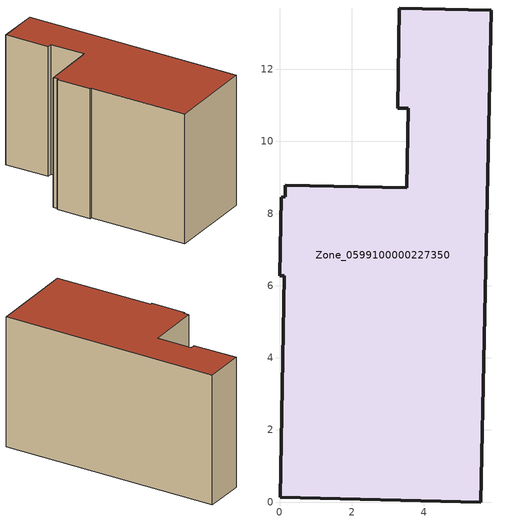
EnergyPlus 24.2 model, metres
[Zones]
Zone_0599100000227350
 floor ground (C_G): 3.56,10.92 3.27,10.92 3.32,13.7 5.87,13.64 5.57,0 0.01,0.13 0.13,6.28 0,6.28 0.04,8.46 0.16,8.46 0.16,8.78 3.52,8.71 z0
 wall outside (C_F): 0.13,6.28 0.01,0.13 5.57,0 5.87,13.64 3.32,13.7 3.27,10.92 3.56,10.92 3.52,8.71 0.16,8.78 0.16,8.46 0.04,8.46 0,6.28 0.13,6.28 z0:8.26
 roof outside (C_R): 3.56,10.92 3.52,8.71 0.16,8.78 0.16,8.46 0.04,8.46 0,6.28 0.13,6.28 0.01,0.13 5.57,0 5.87,13.64 3.32,13.7 3.27,10.92 z8.26
[BUILDING]
Pand.0599100000227350: North Axis=0; Terrain=City; Loads Convergence Tolerance Value=0.04; Temperature Convergence Tolerance Value=0.4; Solar Distribution=FullExterior; Maximum Number of Warmup Days=25; Minimum Number of Warmup Days=1
[Site:Location]
Rotterdam.The.Hague.AP_ZH_NLD Design_Conditions: Latitude=51.96; Longitude=4.45; Time Zone=1; Elevation=-4.5
[SITE:GROUNDTEMPERATURE:BUILDINGSURFACE]
18, 18, 18, 18, 18, 18, 18, 18, 18, 18, 18, 18
[MATERIAL] Thermal Absorptance=0.9; Solar Absorptance=0.7; Visible Absorptance=0.7
Name | Roughness | Thickness | Conductivity | Density | Specific Heat
G.TI.1975-1991 | MediumSmooth | 0.15 | 0.288461 | 540 | 1210
F.TI.1975-1991 | Rough | 0.3 | 0.230769 | 1920 | 840
R.TI.1975-1991 | MediumRough | 0.2 | 0.153846 | 1500 | 1000
[CONSTRUCTION]
C_G: G.TI.1975-1991
C_F: F.TI.1975-1991
C_R: R.TI.1975-1991
[ZONE]
Zone_0599100000227350: Type=1; Multiplier=1; Ceiling Height=Autocalculate; Volume=Autocalculate; Floor Area=autocalculate; Part of Total Floor Area=Yes
[ZONEINFILTRATION:DESIGNFLOWRATE]
Infil_Zone_0599100000227350: Zone or ZoneList or Space or SpaceList=Zone_0599100000227350; Schedule=AlwaysOn; Design Flow Rate Calculation Method=Flow/Area; Flow Rate per Floor Area=0.003; Constant Term Coefficient=1; Temperature Term Coefficient=0; Velocity Term Coefficient=0; Velocity Squared Term Coefficient=0
[HVACTEMPLATE:ZONE:IDEALLOADSAIRSYSTEM]
Zone_0599100000227350: Maximum Heating Supply Air Temperature=50; Minimum Cooling Supply Air Temperature=13; Maximum Heating Supply Air Humidity Ratio=0.0156; Minimum Cooling Supply Air Humidity Ratio=0.0077; Heating Limit=NoLimit; Cooling Limit=NoLimit; Dehumidification Control Type=ConstantSensibleHeatRatio; Cooling Sensible Heat Ratio=0.7; Dehumidification Setpoint=60; Humidification Control Type=None; Humidification Setpoint=30; Outdoor Air Method=None; Outdoor Air Flow Rate per Person=0.00944; Outdoor Air Flow Rate per Zone Floor Area=0; Outdoor Air Flow Rate per Zone=0; Demand Controlled Ventilation Type=None; Outdoor Air Economizer Type=NoEconomizer; Heat Recovery Type=None; Sensible Heat Recovery Effectiveness=0.7; Latent Heat Recovery Effectiveness=0.65
[ZONECONTROL:THERMOSTAT]
ThermostatControl_Zone_0599100000227350: Zone or ZoneList=Zone_0599100000227350; Control Type Schedule=DualSetpointControlType; Control 1=Thermostat_Zone_0599100000227350; Temperature Difference Between Cutout And Setpoint=0
[THERMOSTATSETPOINT:DUALSETPOINT]
Thermostat_Zone_0599100000227350: Heating Setpoint Temperature Schedule=HeatingSetpoint_Zone_0599100000227350; Cooling Setpoint Temperature Schedule=CoolingSetpoint_Zone_0599100000227350
[SCHEDULE:COMPACT]
HeatingSetpoint_Zone_0599100000227350: Through: 12/31, For: AllDays, Until: 24:00, 21
CoolingSetpoint_Zone_0599100000227350: Through: 12/31, For: AllDays, Until: 24:00, 24
DualSetpointControlType: Through: 12/31, For: AllDays, Until: 24:00, 4
AlwaysOn: Through: 12/31, For: AllDays, Until: 24:00, 1
